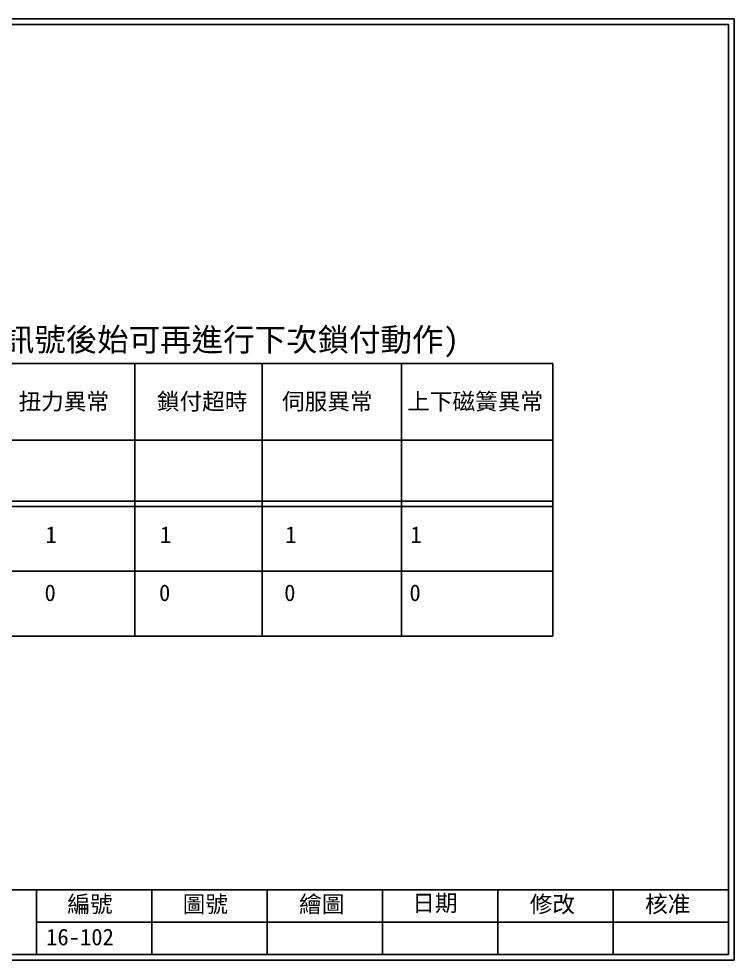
# Model space of a CAD drawing. Extents: x 627 to 914, y 3 to 207.
# Drawn here: x 759.2 to 914.2, y 3 to 207 of the extents above; entities that cross this region are included whole.
import ezdxf

# ---------------------------------------------------------------- set-up
doc = ezdxf.new("R2010")
doc.units = 0
doc.layers.add('圖框層', color=7, linetype='CONTINUOUS')
doc.layers.add('標尺寸層', color=3, linetype='CONTINUOUS')
doc.styles.add('STSL', font='kaiu.ttf')

msp = doc.modelspace()

# ---------------------------------------------------------------- linework, layer by layer
at = {"layer": '圖框層', "color": 7}
for p, q in [((914.2, 206.97), (627.2, 206.97)), ((914.2, 3), (914.2, 206.97)), ((912.95, 205.72), (628.45, 205.72)), ((912.95, 4.25), (912.95, 205.72)), ((628.45, 18.25), (912.95, 18.25)), ((762.95, 4.25), (762.95, 18.25)), ((787.95, 4.25), (787.95, 18.25)), ((812.95, 4.25), (812.95, 18.25)), ((837.95, 4.25), (837.95, 18.25)), ((862.95, 4.25), (862.95, 18.25)), ((887.95, 4.25), (887.95, 18.25)), ((762.95, 11.25), (912.95, 11.25)), ((628.45, 4.25), (912.95, 4.25)), ((627.2, 3), (914.2, 3))]:
    msp.add_line(p, q, dxfattribs=at)
at = {"layer": '標尺寸層', "color": 0}
for p, q in [((659.37, 132.3), (874.91, 132.3)), ((784.29, 132.3), (784.29, 73.23)), ((811.86, 132.3), (811.86, 73.23)), ((842.06, 132.3), (842.06, 73.23)), ((874.91, 132.3), (874.91, 73.23)), ((659.37, 115.65), (874.91, 115.65)), ((659.37, 102.47), (874.91, 102.47)), ((659.37, 101.33), (874.91, 101.33)), ((659.37, 87.28), (874.91, 87.28)), ((659.37, 73.23), (874.91, 73.23))]:
    msp.add_line(p, q, dxfattribs=at)

# ---------------------------------------------------------------- texts
at = {"layer": '圖框層', "color": 4, "style": 'STSL'}
for s, height, p in [('異常訊號表(發生異常,需給予復歸訊號後始可再進行下次鎖付動作)', 5, (653.41, 134.95)), ('扭力異常', 3.6, (759.08, 122.27)), ('鎖付超時', 3.6, (789.06, 122.27)), ('伺服異常', 3.6, (816.19, 122.27)), ('上下磁簧異常', 3.6, (843.32, 122.27)), ('1', 3.6, (764.93, 93.4)), ('1', 3.6, (789.75, 93.4)), ('1', 3.6, (816.89, 93.4)), ('1', 3.6, (844.02, 93.4)), ('0', 3.6, (764.72, 80.81)), ('0', 3.6, (789.54, 80.81)), ('0', 3.6, (816.67, 80.81)), ('0', 3.6, (843.81, 80.81)), ('編號', 3.6, (769.66, 13.34)), ('圖號', 3.6, (794.66, 13.34)), ('繪圖', 3.6, (819.89, 13.34)), ('日期', 3.6, (844.41, 13.59)), ('修改', 3.6, (869.89, 13.34)), ('核准', 3.6, (894.89, 13.34)), ('16-102', 3.6, (765.06, 6.22))]:
    msp.add_text(s, height=height, dxfattribs=at).set_placement(p)

doc.saveas('drawing.dxf')
